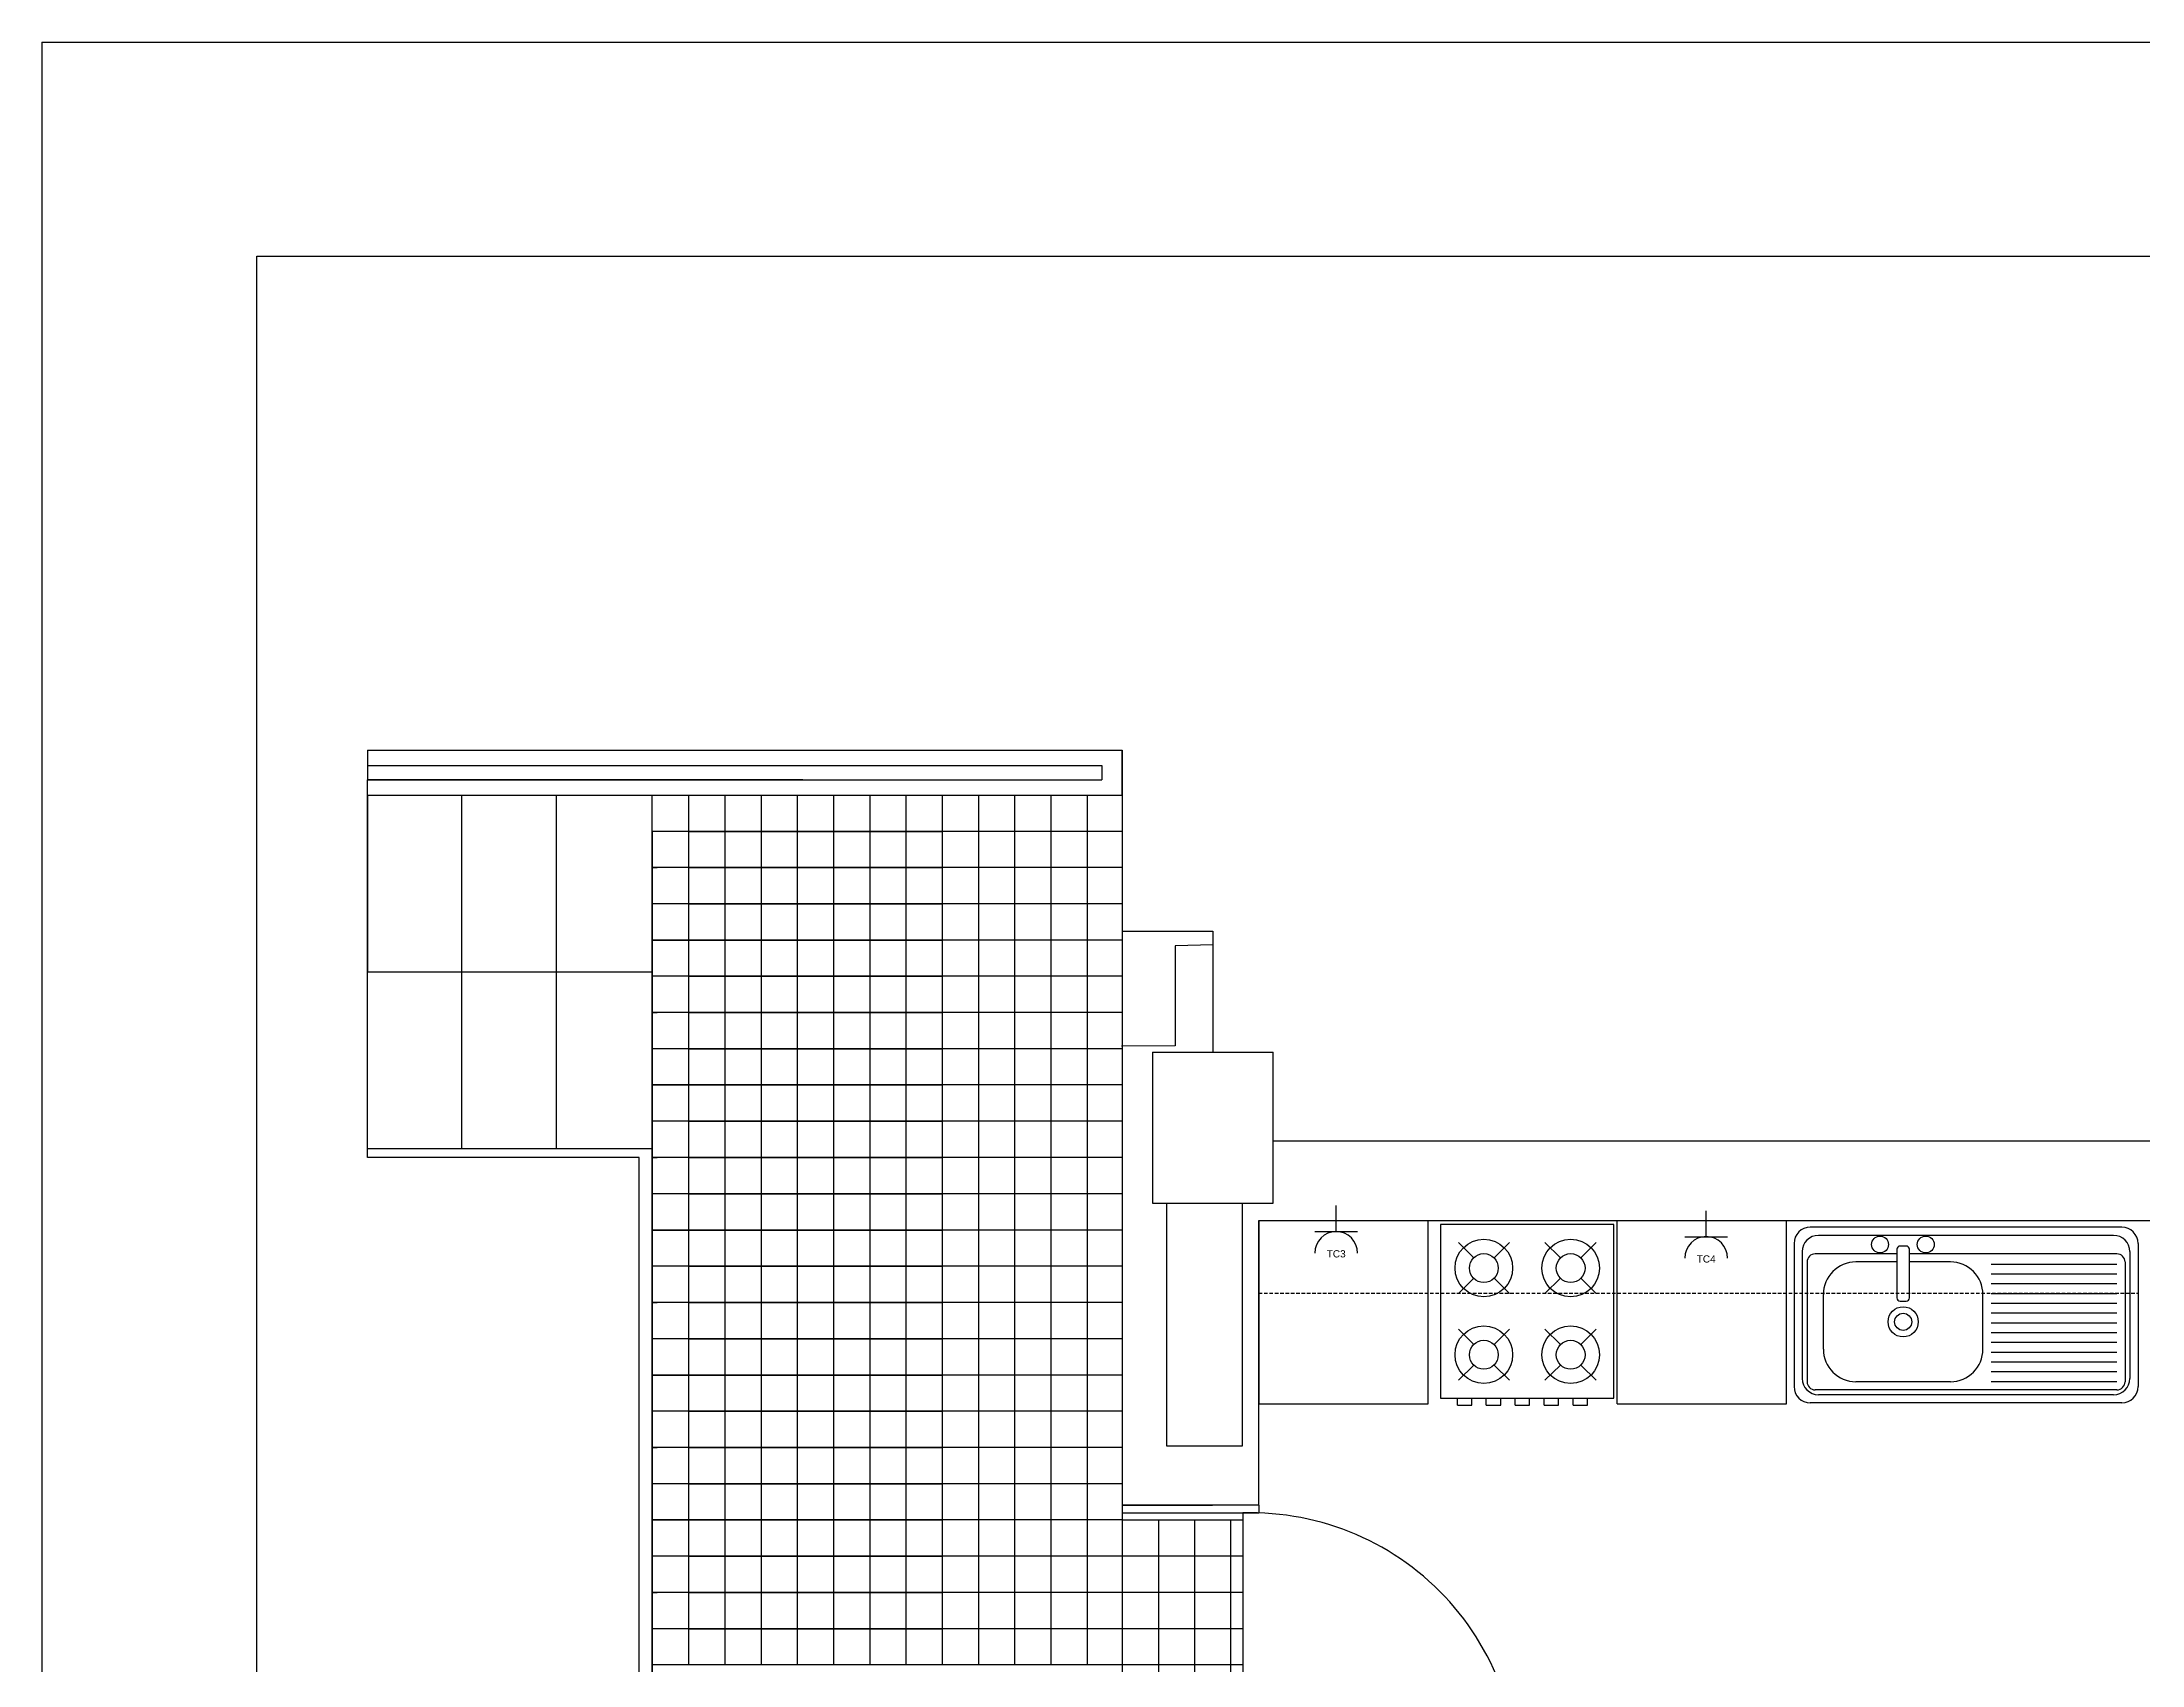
# Model space of a CAD drawing. Header units: millimetres. Extents: x 2377 to 4712, y -254 to 3188.
# Drawn here: x 2377.3 to 2524.4, y 1131.1 to 1244.8 of the extents above; entities that cross this region are included whole.
import ezdxf

# ---------------------------------------------------------------- set-up
doc = ezdxf.new("R2010")
doc.units = ezdxf.units.MM
doc.linetypes.add('DASHED2', pattern=[0.375, 0.25, -0.125])
for name, color, linetype in [('Enchufes', 30, 'Continuous'), ('Mobiliario', 254, 'Continuous'), ('www.dwgautocad.com', 7, 'Continuous')]:
    doc.layers.add(name, color=color, linetype=linetype)
doc.styles.get("Standard").update_dxf_attribs({"font": 'arial.ttf'})

# ---------------------------------------------------------------- blocks, each defined once
blk = doc.blocks.new('cl08-2')
for p, q in [((-0.439, 0), (-0.439, -0.879)), ((0.439, 0), (-0.439, 0)), ((0.439, -0.879), (0.439, 0)), ((-0.271, -0.168), (-0.349, -0.09)), ((-0.09, -0.09), (-0.168, -0.168)), ((0.168, -0.168), (0.09, -0.09)), ((0.271, -0.168), (0.349, -0.09)), ((-0.271, -0.271), (-0.349, -0.349)), ((-0.09, -0.349), (-0.168, -0.271)), ((0.09, -0.349), (0.168, -0.271)), ((0.349, -0.349), (0.271, -0.271)), ((-0.271, -0.607), (-0.349, -0.529)), ((-0.168, -0.607), (-0.09, -0.529)), ((0.168, -0.607), (0.09, -0.529)), ((0.271, -0.607), (0.349, -0.529)), ((-0.349, -0.788), (-0.271, -0.711)), ((-0.09, -0.788), (-0.168, -0.711)), ((0.09, -0.788), (0.168, -0.711)), ((0.349, -0.788), (0.271, -0.711)), ((-0.439, -0.879), (0.439, -0.879)), ((-0.354, -0.915), (-0.354, -0.879)), ((-0.354, -0.915), (-0.281, -0.915)), ((-0.281, -0.915), (-0.281, -0.879)), ((-0.208, -0.915), (-0.208, -0.879)), ((-0.208, -0.915), (-0.134, -0.915)), ((-0.134, -0.915), (-0.134, -0.879)), ((-0.061, -0.915), (-0.061, -0.879)), ((-0.061, -0.915), (0.012, -0.915)), ((0.012, -0.915), (0.012, -0.879)), ((0.085, -0.915), (0.085, -0.879)), ((0.085, -0.915), (0.159, -0.915)), ((0.159, -0.915), (0.159, -0.879)), ((0.232, -0.915), (0.232, -0.879)), ((0.232, -0.915), (0.305, -0.915)), ((0.305, -0.915), (0.305, -0.879))]:
    blk.add_line(p, q)
for centre, radius in [((-0.22, -0.22), 0.146), ((0.22, -0.22), 0.146), ((-0.22, -0.22), 0.0732), ((0.22, -0.22), 0.0732), ((-0.22, -0.659), 0.146), ((0.22, -0.659), 0.146), ((-0.22, -0.659), 0.0732), ((0.22, -0.659), 0.0732)]:
    blk.add_circle(centre, radius)
blk = doc.blocks.new('cl25-14')
at = {"layer": 'www.dwgautocad.com', "color": 0}
for p, q in [((0.478, 0.539), (-0.478, 0.539)), ((-0.528, 0.489), (-0.528, 0.05)), ((-0.503, 0.464), (-0.503, 0.075)), ((-0.2125, 0.4572), (-0.463, 0.4572)), ((0.453, 0.514), (-0.453, 0.514)), ((-0.2125, 0.4711), (-0.2125, 0.3223)), ((-0.1835, 0.4811), (-0.2025, 0.4811)), ((-0.1735, 0.3223), (-0.1735, 0.4711)), ((0.463, 0.4572), (-0.1735, 0.4572)), ((0.503, 0.464), (0.503, 0.075)), ((0.528, 0.489), (0.528, 0.05)), ((-0.488, 0.4322), (-0.488, 0.065)), ((-0.2125, 0.4322), (-0.338, 0.4322)), ((-0.048, 0.4322), (-0.1735, 0.4322)), ((0.463, 0.425), (0.077, 0.425)), ((0.463, 0.395), (0.077, 0.395)), ((0.488, 0.4322), (0.488, 0.065)), ((-0.438, 0.165), (-0.438, 0.3322)), ((0.052, 0.165), (0.052, 0.3322)), ((0.463, 0.365), (0.077, 0.365)), ((0.463, 0.335), (0.077, 0.335)), ((-0.2025, 0.3123), (-0.1835, 0.3123)), ((0.463, 0.305), (0.077, 0.305)), ((0.463, 0.275), (0.077, 0.275)), ((0.463, 0.245), (0.077, 0.245)), ((0.463, 0.215), (0.077, 0.215)), ((0.463, 0.185), (0.077, 0.185)), ((0.463, 0.155), (0.077, 0.155)), ((-0.048, 0.065), (-0.338, 0.065)), ((0.463, 0.125), (0.077, 0.125)), ((0.463, 0.095), (0.077, 0.095)), ((0.463, 0.065), (0.077, 0.065)), ((0.478, 0), (-0.478, 0)), ((0.463, 0.04), (-0.463, 0.04)), ((0.453, 0.025), (-0.453, 0.025))]:
    blk.add_line(p, q, dxfattribs=at)
for centre, radius in [((-0.264, 0.4859), 0.026), ((-0.1238, 0.4859), 0.026), ((-0.193, 0.2486), 0.0463), ((-0.193, 0.2486), 0.0263)]:
    blk.add_circle(centre, radius, dxfattribs=at)
for centre, radius, start, end in [((-0.478, 0.489), 0.05, 90, 180), ((0.478, 0.489), 0.05, 0, 90), ((-0.453, 0.464), 0.05, 90, 180), ((-0.463, 0.4322), 0.025, 90, 180), ((-0.2025, 0.4711), 0.01, 90, 180), ((-0.1835, 0.4711), 0.01, 0, 90), ((0.453, 0.464), 0.05, 0, 90), ((0.463, 0.4322), 0.025, 0, 90), ((-0.338, 0.3322), 0.1, 90, 180), ((-0.048, 0.3322), 0.1, 0, 90), ((-0.2025, 0.3223), 0.01, 180, 270), ((-0.1835, 0.3223), 0.01, 270, 0), ((-0.338, 0.165), 0.1, 180, 270), ((-0.048, 0.165), 0.1, 270, 0), ((-0.453, 0.075), 0.05, 180, 270), ((-0.463, 0.065), 0.025, 180, 270), ((0.453, 0.075), 0.05, 270, 0), ((0.463, 0.065), 0.025, 270, 0), ((-0.478, 0.05), 0.05, 180, 270), ((0.478, 0.05), 0.05, 270, 0)]:
    blk.add_arc(centre, radius, start, end, dxfattribs=at)

msp = doc.modelspace()

# ---------------------------------------------------------------- linework, layer by layer
at = {"transparency": 33554687}
for p, q in [((2377.31, 1244.79), (2797.31, 1244.79)), ((2377.31, 1244.79), (2377.31, 947.79)), ((2377.31, 1244.79), (2377.31, 1229.79)), ((2392.36, 967.79), (2392.36, 1229.79)), ((2392.36, 1229.79), (2787.85, 1229.79)), ((2400.11, 1195.21), (2400.11, 1193.1)), ((2400.11, 1195.21), (2452.99, 1195.21)), ((2452.99, 1192.06), (2452.99, 1195.21)), ((2452.99, 1195.21), (2452.99, 1182.52)), ((2452.99, 1195.21), (2452.99, 1182.52)), ((2452.99, 1195.21), (2452.99, 1142.33)), ((2400.11, 1194.14), (2430.61, 1194.14)), ((2400.11, 1194.14), (2451.57, 1194.14)), ((2400.11, 1194.14), (2451.55, 1194.14)), ((2430.61, 1193.12), (2400.11, 1193.12)), ((2400.11, 1193.12), (2451.55, 1193.12)), ((2400.11, 1192.06), (2400.11, 1193.12)), ((2451.55, 1194.14), (2451.55, 1193.12)), ((2400.11, 1166.68), (2400.11, 1192.06)), ((2400.11, 1192.06), (2420.07, 1192.06)), ((2400.11, 1192.06), (2400.11, 1179.69)), ((2400.11, 1192.06), (2452.99, 1192.06)), ((2406.73, 1167.32), (2406.73, 1192.06)), ((2413.35, 1167.32), (2413.35, 1192.06)), ((2420.07, 1016.51), (2420.07, 1192.06)), ((2420.07, 1192.06), (2422.61, 1192.06)), ((2422.61, 1192.06), (2422.61, 1189.52)), ((2422.61, 1192.06), (2425.15, 1192.06)), ((2425.15, 1192.06), (2425.15, 1189.52)), ((2425.15, 1192.06), (2427.69, 1192.06)), ((2427.69, 1192.06), (2427.69, 1189.52)), ((2427.69, 1192.06), (2430.22, 1192.06)), ((2430.22, 1192.06), (2430.22, 1189.52)), ((2430.22, 1192.06), (2432.76, 1192.06)), ((2432.76, 1192.06), (2432.76, 1189.52)), ((2432.76, 1192.06), (2435.3, 1192.06)), ((2435.3, 1192.06), (2435.3, 1189.52)), ((2435.3, 1192.06), (2437.84, 1192.06)), ((2437.84, 1192.06), (2437.84, 1189.52)), ((2437.84, 1192.06), (2440.38, 1192.06)), ((2440.38, 1192.06), (2440.38, 1189.52)), ((2442.92, 1192.06), (2442.92, 1189.52)), ((2445.45, 1192.06), (2445.45, 1189.52)), ((2447.99, 1192.06), (2447.99, 1189.52)), ((2450.53, 1192.06), (2450.53, 1189.52)), ((2422.61, 1189.52), (2420.07, 1189.52)), ((2420.07, 1189.52), (2420.07, 1186.99)), ((2425.15, 1189.52), (2422.61, 1189.52)), ((2422.61, 1189.52), (2422.61, 1186.99)), ((2422.61, 1189.52), (2425.15, 1189.52)), ((2427.69, 1189.52), (2425.15, 1189.52)), ((2425.15, 1189.52), (2425.15, 1186.99)), ((2425.15, 1189.52), (2427.69, 1189.52)), ((2430.22, 1189.52), (2427.69, 1189.52)), ((2427.69, 1189.52), (2427.69, 1186.99)), ((2427.69, 1189.52), (2430.22, 1189.52)), ((2432.76, 1189.52), (2430.22, 1189.52)), ((2430.22, 1189.52), (2430.22, 1186.99)), ((2430.22, 1189.52), (2432.76, 1189.52)), ((2435.3, 1189.52), (2432.76, 1189.52)), ((2432.76, 1189.52), (2432.76, 1186.99)), ((2432.76, 1189.52), (2435.3, 1189.52)), ((2437.84, 1189.52), (2435.3, 1189.52)), ((2435.3, 1189.52), (2435.3, 1186.99)), ((2435.3, 1189.52), (2437.84, 1189.52)), ((2440.38, 1189.52), (2437.84, 1189.52)), ((2437.84, 1189.52), (2437.84, 1186.99)), ((2437.84, 1189.52), (2440.38, 1189.52)), ((2442.92, 1189.52), (2440.38, 1189.52)), ((2440.38, 1189.52), (2440.38, 1186.99)), ((2445.45, 1189.52), (2442.92, 1189.52)), ((2442.92, 1189.52), (2442.92, 1186.99)), ((2447.99, 1189.52), (2445.45, 1189.52)), ((2445.45, 1189.52), (2445.45, 1186.99)), ((2450.53, 1189.52), (2447.99, 1189.52)), ((2447.99, 1189.52), (2447.99, 1186.99)), ((2452.99, 1189.52), (2450.53, 1189.52)), ((2450.53, 1189.52), (2450.53, 1186.99)), ((2420.07, 1186.99), (2420.4, 1186.99)), ((2422.61, 1186.99), (2420.07, 1186.99)), ((2420.07, 1186.99), (2420.07, 1184.45)), ((2420.07, 1186.99), (2420.07, 1181.91)), ((2425.15, 1186.99), (2422.61, 1186.99)), ((2422.61, 1186.99), (2422.61, 1184.45)), ((2422.61, 1186.99), (2425.15, 1186.99)), ((2427.69, 1186.99), (2425.15, 1186.99)), ((2425.15, 1186.99), (2425.15, 1184.45)), ((2425.15, 1186.99), (2427.69, 1186.99)), ((2430.22, 1186.99), (2427.69, 1186.99)), ((2427.69, 1186.99), (2427.69, 1184.45)), ((2427.69, 1186.99), (2430.22, 1186.99)), ((2432.76, 1186.99), (2430.22, 1186.99)), ((2430.22, 1186.99), (2430.22, 1184.45)), ((2430.22, 1186.99), (2432.76, 1186.99)), ((2435.3, 1186.99), (2432.76, 1186.99)), ((2432.76, 1186.99), (2432.76, 1184.45)), ((2432.76, 1186.99), (2435.3, 1186.99)), ((2437.84, 1186.99), (2435.3, 1186.99)), ((2435.3, 1186.99), (2435.3, 1184.45)), ((2435.3, 1186.99), (2437.84, 1186.99)), ((2440.38, 1186.99), (2437.84, 1186.99)), ((2437.84, 1186.99), (2437.84, 1184.45)), ((2437.84, 1186.99), (2440.38, 1186.99)), ((2442.92, 1186.99), (2440.38, 1186.99)), ((2440.38, 1186.99), (2440.38, 1184.45)), ((2445.45, 1186.99), (2442.92, 1186.99)), ((2442.92, 1186.99), (2442.92, 1184.45)), ((2447.99, 1186.99), (2445.45, 1186.99)), ((2445.45, 1186.99), (2445.45, 1184.45)), ((2450.53, 1186.99), (2447.99, 1186.99)), ((2447.99, 1186.99), (2447.99, 1184.45)), ((2452.99, 1186.99), (2450.53, 1186.99)), ((2450.53, 1186.99), (2450.53, 1184.45)), ((2422.61, 1184.45), (2420.07, 1184.45)), ((2425.15, 1184.45), (2422.61, 1184.45)), ((2422.61, 1184.45), (2422.61, 1181.91)), ((2422.61, 1184.45), (2425.15, 1184.45)), ((2427.69, 1184.45), (2425.15, 1184.45)), ((2425.15, 1184.45), (2425.15, 1181.91)), ((2425.15, 1184.45), (2427.69, 1184.45)), ((2430.22, 1184.45), (2427.69, 1184.45)), ((2427.69, 1184.45), (2427.69, 1181.91)), ((2427.69, 1184.45), (2430.22, 1184.45)), ((2432.76, 1184.45), (2430.22, 1184.45)), ((2430.22, 1184.45), (2430.22, 1181.91)), ((2430.22, 1184.45), (2432.76, 1184.45)), ((2435.3, 1184.45), (2432.76, 1184.45)), ((2432.76, 1184.45), (2432.76, 1181.91)), ((2432.76, 1184.45), (2435.3, 1184.45)), ((2437.84, 1184.45), (2435.3, 1184.45)), ((2435.3, 1184.45), (2435.3, 1181.91)), ((2435.3, 1184.45), (2437.84, 1184.45)), ((2440.38, 1184.45), (2437.84, 1184.45)), ((2437.84, 1184.45), (2437.84, 1181.91)), ((2437.84, 1184.45), (2440.38, 1184.45)), ((2442.92, 1184.45), (2440.38, 1184.45)), ((2440.38, 1184.45), (2440.38, 1181.91)), ((2445.45, 1184.45), (2442.92, 1184.45)), ((2442.92, 1184.45), (2442.92, 1181.91)), ((2447.99, 1184.45), (2445.45, 1184.45)), ((2445.45, 1184.45), (2445.45, 1181.91)), ((2450.53, 1184.45), (2447.99, 1184.45)), ((2447.99, 1184.45), (2447.99, 1181.91)), ((2452.99, 1184.45), (2450.53, 1184.45)), ((2450.53, 1184.45), (2450.53, 1181.91)), ((2422.61, 1181.91), (2420.07, 1181.91)), ((2420.07, 1181.91), (2420.07, 1171.76)), ((2420.07, 1181.91), (2422.61, 1181.91)), ((2425.15, 1181.91), (2422.61, 1181.91)), ((2422.61, 1181.91), (2422.61, 1179.37)), ((2422.61, 1181.91), (2425.15, 1181.91)), ((2427.69, 1181.91), (2425.15, 1181.91)), ((2425.15, 1181.91), (2425.15, 1179.37)), ((2425.15, 1181.91), (2427.69, 1181.91)), ((2430.22, 1181.91), (2427.69, 1181.91)), ((2427.69, 1181.91), (2427.69, 1179.37)), ((2427.69, 1181.91), (2430.22, 1181.91)), ((2432.76, 1181.91), (2430.22, 1181.91)), ((2430.22, 1181.91), (2430.22, 1179.37)), ((2430.22, 1181.91), (2432.76, 1181.91)), ((2435.3, 1181.91), (2432.76, 1181.91)), ((2432.76, 1181.91), (2432.76, 1179.37)), ((2432.76, 1181.91), (2435.3, 1181.91)), ((2437.84, 1181.91), (2435.3, 1181.91)), ((2435.3, 1181.91), (2435.3, 1179.37)), ((2435.3, 1181.91), (2437.84, 1181.91)), ((2440.38, 1181.91), (2437.84, 1181.91)), ((2437.84, 1181.91), (2437.84, 1179.37)), ((2437.84, 1181.91), (2440.38, 1181.91)), ((2442.92, 1181.91), (2440.38, 1181.91)), ((2440.38, 1181.91), (2440.38, 1179.37)), ((2445.45, 1181.91), (2442.92, 1181.91)), ((2442.92, 1181.91), (2442.92, 1179.37)), ((2447.99, 1181.91), (2445.45, 1181.91)), ((2445.45, 1181.91), (2445.45, 1179.37)), ((2450.53, 1181.91), (2447.99, 1181.91)), ((2447.99, 1181.91), (2447.99, 1179.37)), ((2452.99, 1181.91), (2450.53, 1181.91)), ((2450.53, 1181.91), (2450.53, 1179.37)), ((2452.99, 1182.52), (2459.33, 1182.52)), ((2459.35, 1181.57), (2456.7, 1181.5)), ((2456.7, 1181.5), (2456.7, 1174.5)), ((2459.33, 1182.52), (2459.33, 1174.06)), ((2459.33, 1182.52), (2459.33, 1174.06)), ((2400.11, 1179.69), (2420.07, 1179.69)), ((2422.61, 1179.37), (2420.07, 1179.37)), ((2420.07, 1179.37), (2420.07, 1176.83)), ((2425.15, 1179.37), (2422.61, 1179.37)), ((2422.61, 1179.37), (2422.61, 1176.83)), ((2422.61, 1179.37), (2425.15, 1179.37)), ((2427.69, 1179.37), (2425.15, 1179.37)), ((2425.15, 1179.37), (2425.15, 1176.83)), ((2425.15, 1179.37), (2427.69, 1179.37)), ((2430.22, 1179.37), (2427.69, 1179.37)), ((2427.69, 1179.37), (2427.69, 1176.83)), ((2427.69, 1179.37), (2430.22, 1179.37)), ((2432.76, 1179.37), (2430.22, 1179.37)), ((2430.22, 1179.37), (2430.22, 1176.83)), ((2430.22, 1179.37), (2432.76, 1179.37)), ((2435.3, 1179.37), (2432.76, 1179.37)), ((2432.76, 1179.37), (2432.76, 1176.83)), ((2432.76, 1179.37), (2435.3, 1179.37)), ((2437.84, 1179.37), (2435.3, 1179.37)), ((2435.3, 1179.37), (2435.3, 1176.83)), ((2435.3, 1179.37), (2437.84, 1179.37)), ((2440.38, 1179.37), (2437.84, 1179.37)), ((2437.84, 1179.37), (2437.84, 1176.83)), ((2437.84, 1179.37), (2440.38, 1179.37)), ((2442.92, 1179.37), (2440.38, 1179.37)), ((2440.38, 1179.37), (2440.38, 1176.83)), ((2445.45, 1179.37), (2442.92, 1179.37)), ((2442.92, 1179.37), (2442.92, 1176.83)), ((2447.99, 1179.37), (2445.45, 1179.37)), ((2445.45, 1179.37), (2445.45, 1176.83)), ((2450.53, 1179.37), (2447.99, 1179.37)), ((2447.99, 1179.37), (2447.99, 1176.83)), ((2452.99, 1179.37), (2450.53, 1179.37)), ((2450.53, 1179.37), (2450.53, 1176.83)), ((2420.07, 1176.83), (2420.4, 1176.83)), ((2422.61, 1176.83), (2420.07, 1176.83)), ((2420.07, 1176.83), (2420.07, 1174.29)), ((2420.07, 1176.83), (2420.07, 1171.76)), ((2425.15, 1176.83), (2422.61, 1176.83)), ((2422.61, 1176.83), (2422.61, 1174.29)), ((2422.61, 1176.83), (2425.15, 1176.83)), ((2427.69, 1176.83), (2425.15, 1176.83)), ((2425.15, 1176.83), (2425.15, 1174.29)), ((2425.15, 1176.83), (2427.69, 1176.83)), ((2430.22, 1176.83), (2427.69, 1176.83)), ((2427.69, 1176.83), (2427.69, 1174.29)), ((2427.69, 1176.83), (2430.22, 1176.83)), ((2432.76, 1176.83), (2430.22, 1176.83)), ((2430.22, 1176.83), (2430.22, 1174.29)), ((2430.22, 1176.83), (2432.76, 1176.83)), ((2435.3, 1176.83), (2432.76, 1176.83)), ((2432.76, 1176.83), (2432.76, 1174.29)), ((2432.76, 1176.83), (2435.3, 1176.83)), ((2437.84, 1176.83), (2435.3, 1176.83)), ((2435.3, 1176.83), (2435.3, 1174.29)), ((2435.3, 1176.83), (2437.84, 1176.83)), ((2440.38, 1176.83), (2437.84, 1176.83)), ((2437.84, 1176.83), (2437.84, 1174.29)), ((2437.84, 1176.83), (2440.38, 1176.83)), ((2442.92, 1176.83), (2440.38, 1176.83)), ((2440.38, 1176.83), (2440.38, 1174.29)), ((2445.45, 1176.83), (2442.92, 1176.83)), ((2442.92, 1176.83), (2442.92, 1174.29)), ((2447.99, 1176.83), (2445.45, 1176.83)), ((2445.45, 1176.83), (2445.45, 1174.29)), ((2450.53, 1176.83), (2447.99, 1176.83)), ((2447.99, 1176.83), (2447.99, 1174.29)), ((2452.99, 1176.83), (2450.53, 1176.83)), ((2450.53, 1176.83), (2450.53, 1174.29)), ((2422.61, 1174.29), (2420.07, 1174.29)), ((2425.15, 1174.29), (2422.61, 1174.29)), ((2422.61, 1174.29), (2422.61, 1171.76)), ((2422.61, 1174.29), (2425.15, 1174.29)), ((2427.69, 1174.29), (2425.15, 1174.29)), ((2425.15, 1174.29), (2425.15, 1171.76)), ((2425.15, 1174.29), (2427.69, 1174.29)), ((2430.22, 1174.29), (2427.69, 1174.29)), ((2427.69, 1174.29), (2427.69, 1171.76)), ((2427.69, 1174.29), (2430.22, 1174.29)), ((2432.76, 1174.29), (2430.22, 1174.29)), ((2430.22, 1174.29), (2430.22, 1171.76)), ((2430.22, 1174.29), (2432.76, 1174.29)), ((2435.3, 1174.29), (2432.76, 1174.29)), ((2432.76, 1174.29), (2432.76, 1171.76)), ((2432.76, 1174.29), (2435.3, 1174.29)), ((2437.84, 1174.29), (2435.3, 1174.29)), ((2435.3, 1174.29), (2435.3, 1171.76)), ((2435.3, 1174.29), (2437.84, 1174.29)), ((2440.38, 1174.29), (2437.84, 1174.29)), ((2437.84, 1174.29), (2437.84, 1171.76)), ((2437.84, 1174.29), (2440.38, 1174.29)), ((2442.92, 1174.29), (2440.38, 1174.29)), ((2440.38, 1174.29), (2440.38, 1171.76)), ((2445.45, 1174.29), (2442.92, 1174.29)), ((2442.92, 1174.29), (2442.92, 1171.76)), ((2447.99, 1174.29), (2445.45, 1174.29)), ((2445.45, 1174.29), (2445.45, 1171.76)), ((2450.53, 1174.29), (2447.99, 1174.29)), ((2447.99, 1174.29), (2447.99, 1171.76)), ((2452.99, 1174.29), (2450.53, 1174.29)), ((2450.53, 1174.29), (2450.53, 1171.76)), ((2456.7, 1174.5), (2452.94, 1174.47)), ((2455.1, 1174.06), (2463.56, 1174.06)), ((2455.1, 1174.06), (2455.1, 1163.48)), ((2463.56, 1163.48), (2463.56, 1174.06)), ((2422.61, 1171.76), (2420.07, 1171.76)), ((2420.07, 1171.76), (2420.07, 1151.45)), ((2420.07, 1171.76), (2422.61, 1171.76)), ((2425.15, 1171.76), (2422.61, 1171.76)), ((2422.61, 1171.76), (2422.61, 1169.22)), ((2422.61, 1171.76), (2425.15, 1171.76)), ((2427.69, 1171.76), (2425.15, 1171.76)), ((2425.15, 1171.76), (2425.15, 1169.22)), ((2425.15, 1171.76), (2427.69, 1171.76)), ((2430.22, 1171.76), (2427.69, 1171.76)), ((2427.69, 1171.76), (2427.69, 1169.22)), ((2427.69, 1171.76), (2430.22, 1171.76)), ((2432.76, 1171.76), (2430.22, 1171.76)), ((2430.22, 1171.76), (2430.22, 1169.22)), ((2430.22, 1171.76), (2432.76, 1171.76)), ((2435.3, 1171.76), (2432.76, 1171.76)), ((2432.76, 1171.76), (2432.76, 1169.22)), ((2432.76, 1171.76), (2435.3, 1171.76)), ((2437.84, 1171.76), (2435.3, 1171.76)), ((2435.3, 1171.76), (2435.3, 1169.22)), ((2435.3, 1171.76), (2437.84, 1171.76)), ((2440.38, 1171.76), (2437.84, 1171.76)), ((2437.84, 1171.76), (2437.84, 1169.22)), ((2437.84, 1171.76), (2440.38, 1171.76)), ((2442.92, 1171.76), (2440.38, 1171.76)), ((2440.38, 1171.76), (2440.38, 1169.22)), ((2445.45, 1171.76), (2442.92, 1171.76)), ((2442.92, 1171.76), (2442.92, 1169.22)), ((2447.99, 1171.76), (2445.45, 1171.76)), ((2445.45, 1171.76), (2445.45, 1169.22)), ((2450.53, 1171.76), (2447.99, 1171.76)), ((2447.99, 1171.76), (2447.99, 1169.22)), ((2452.99, 1171.76), (2450.53, 1171.76)), ((2450.53, 1171.76), (2450.53, 1169.22)), ((2422.61, 1169.22), (2420.07, 1169.22)), ((2420.07, 1169.22), (2420.07, 1166.68)), ((2425.15, 1169.22), (2422.61, 1169.22)), ((2422.61, 1169.22), (2422.61, 1166.68)), ((2422.61, 1169.22), (2425.15, 1169.22)), ((2427.69, 1169.22), (2425.15, 1169.22)), ((2425.15, 1169.22), (2425.15, 1166.68)), ((2425.15, 1169.22), (2427.69, 1169.22)), ((2430.22, 1169.22), (2427.69, 1169.22)), ((2427.69, 1169.22), (2427.69, 1166.68)), ((2427.69, 1169.22), (2430.22, 1169.22)), ((2432.76, 1169.22), (2430.22, 1169.22)), ((2430.22, 1169.22), (2430.22, 1166.68)), ((2430.22, 1169.22), (2432.76, 1169.22)), ((2435.3, 1169.22), (2432.76, 1169.22)), ((2432.76, 1169.22), (2432.76, 1166.68)), ((2432.76, 1169.22), (2435.3, 1169.22)), ((2437.84, 1169.22), (2435.3, 1169.22)), ((2435.3, 1169.22), (2435.3, 1166.68)), ((2435.3, 1169.22), (2437.84, 1169.22)), ((2440.38, 1169.22), (2437.84, 1169.22)), ((2437.84, 1169.22), (2437.84, 1166.68)), ((2437.84, 1169.22), (2440.38, 1169.22)), ((2442.92, 1169.22), (2440.38, 1169.22)), ((2440.38, 1169.22), (2440.38, 1166.68)), ((2445.45, 1169.22), (2442.92, 1169.22)), ((2442.92, 1169.22), (2442.92, 1166.68)), ((2447.99, 1169.22), (2445.45, 1169.22)), ((2445.45, 1169.22), (2445.45, 1166.68)), ((2450.53, 1169.22), (2447.99, 1169.22)), ((2447.99, 1169.22), (2447.99, 1166.68)), ((2452.99, 1169.22), (2450.53, 1169.22)), ((2450.53, 1169.22), (2450.53, 1166.68)), ((2400.11, 1166.68), (2400.11, 1167.32)), ((2400.11, 1167.32), (2420.07, 1167.32)), ((2400.11, 1167.32), (2406.73, 1167.32)), ((2419.15, 1166.68), (2400.11, 1166.68)), ((2406.73, 1167.32), (2413.35, 1167.32)), ((2419.15, 1016.51), (2419.15, 1166.68)), ((2420.07, 1166.68), (2420.07, 1167.95)), ((2420.07, 1016.51), (2420.07, 1166.68)), ((2420.07, 1166.68), (2420.4, 1166.68)), ((2422.61, 1166.68), (2420.07, 1166.68)), ((2420.07, 1166.68), (2420.07, 1164.14)), ((2420.07, 1166.68), (2420.07, 1161.6)), ((2425.15, 1166.68), (2422.61, 1166.68)), ((2422.61, 1166.68), (2422.61, 1164.14)), ((2422.61, 1166.68), (2425.15, 1166.68)), ((2427.69, 1166.68), (2425.15, 1166.68)), ((2425.15, 1166.68), (2425.15, 1164.14)), ((2425.15, 1166.68), (2427.69, 1166.68)), ((2430.22, 1166.68), (2427.69, 1166.68)), ((2427.69, 1166.68), (2427.69, 1164.14)), ((2427.69, 1166.68), (2430.22, 1166.68)), ((2432.76, 1166.68), (2430.22, 1166.68)), ((2430.22, 1166.68), (2430.22, 1164.14)), ((2430.22, 1166.68), (2432.76, 1166.68)), ((2435.3, 1166.68), (2432.76, 1166.68)), ((2432.76, 1166.68), (2432.76, 1164.14)), ((2432.76, 1166.68), (2435.3, 1166.68)), ((2437.84, 1166.68), (2435.3, 1166.68)), ((2435.3, 1166.68), (2435.3, 1164.14)), ((2435.3, 1166.68), (2437.84, 1166.68)), ((2440.38, 1166.68), (2437.84, 1166.68)), ((2437.84, 1166.68), (2437.84, 1164.14)), ((2437.84, 1166.68), (2440.38, 1166.68)), ((2442.92, 1166.68), (2440.38, 1166.68)), ((2440.38, 1166.68), (2440.38, 1164.14)), ((2445.45, 1166.68), (2442.92, 1166.68)), ((2442.92, 1166.68), (2442.92, 1164.14)), ((2447.99, 1166.68), (2445.45, 1166.68)), ((2445.45, 1166.68), (2445.45, 1164.14)), ((2450.53, 1166.68), (2447.99, 1166.68)), ((2447.99, 1166.68), (2447.99, 1164.14)), ((2452.99, 1166.68), (2450.53, 1166.68)), ((2450.53, 1166.68), (2450.53, 1164.14)), ((2463.56, 1167.86), (2548.17, 1167.86)), ((2422.61, 1164.14), (2420.07, 1164.14)), ((2425.15, 1164.14), (2422.61, 1164.14)), ((2422.61, 1164.14), (2422.61, 1161.6)), ((2422.61, 1164.14), (2425.15, 1164.14)), ((2427.69, 1164.14), (2425.15, 1164.14)), ((2425.15, 1164.14), (2425.15, 1161.6)), ((2425.15, 1164.14), (2427.69, 1164.14)), ((2430.22, 1164.14), (2427.69, 1164.14)), ((2427.69, 1164.14), (2427.69, 1161.6)), ((2427.69, 1164.14), (2430.22, 1164.14)), ((2432.76, 1164.14), (2430.22, 1164.14)), ((2430.22, 1164.14), (2430.22, 1161.6)), ((2430.22, 1164.14), (2432.76, 1164.14)), ((2435.3, 1164.14), (2432.76, 1164.14)), ((2432.76, 1164.14), (2432.76, 1161.6)), ((2432.76, 1164.14), (2435.3, 1164.14)), ((2437.84, 1164.14), (2435.3, 1164.14)), ((2435.3, 1164.14), (2435.3, 1161.6)), ((2435.3, 1164.14), (2437.84, 1164.14)), ((2440.38, 1164.14), (2437.84, 1164.14)), ((2437.84, 1164.14), (2437.84, 1161.6)), ((2437.84, 1164.14), (2440.38, 1164.14)), ((2442.92, 1164.14), (2440.38, 1164.14)), ((2440.38, 1164.14), (2440.38, 1161.6)), ((2445.45, 1164.14), (2442.92, 1164.14)), ((2442.92, 1164.14), (2442.92, 1161.6)), ((2447.99, 1164.14), (2445.45, 1164.14)), ((2445.45, 1164.14), (2445.45, 1161.6)), ((2450.53, 1164.14), (2447.99, 1164.14)), ((2447.99, 1164.14), (2447.99, 1161.6)), ((2452.99, 1164.14), (2450.53, 1164.14)), ((2450.53, 1164.14), (2450.53, 1161.6)), ((2455.1, 1163.48), (2463.56, 1163.48)), ((2456.1, 1163.48), (2456.1, 1146.5)), ((2461.41, 1146.5), (2461.41, 1163.48)), ((2462.55, 1142.33), (2462.55, 1162.28)), ((2462.55, 1162.28), (2538.33, 1162.28)), ((2462.55, 1162.28), (2462.55, 1149.44)), ((2422.61, 1161.6), (2420.07, 1161.6)), ((2420.07, 1161.6), (2420.07, 1151.45)), ((2420.07, 1161.6), (2422.61, 1161.6)), ((2425.15, 1161.6), (2422.61, 1161.6)), ((2422.61, 1161.6), (2422.61, 1159.07)), ((2422.61, 1161.6), (2425.15, 1161.6)), ((2427.69, 1161.6), (2425.15, 1161.6)), ((2425.15, 1161.6), (2425.15, 1159.07)), ((2425.15, 1161.6), (2427.69, 1161.6)), ((2430.22, 1161.6), (2427.69, 1161.6)), ((2427.69, 1161.6), (2427.69, 1159.07)), ((2427.69, 1161.6), (2430.22, 1161.6)), ((2432.76, 1161.6), (2430.22, 1161.6)), ((2430.22, 1161.6), (2430.22, 1159.07)), ((2430.22, 1161.6), (2432.76, 1161.6)), ((2435.3, 1161.6), (2432.76, 1161.6)), ((2432.76, 1161.6), (2432.76, 1159.07)), ((2432.76, 1161.6), (2435.3, 1161.6)), ((2437.84, 1161.6), (2435.3, 1161.6)), ((2435.3, 1161.6), (2435.3, 1159.07)), ((2435.3, 1161.6), (2437.84, 1161.6)), ((2440.38, 1161.6), (2437.84, 1161.6)), ((2437.84, 1161.6), (2437.84, 1159.07)), ((2437.84, 1161.6), (2440.38, 1161.6)), ((2442.92, 1161.6), (2440.38, 1161.6)), ((2440.38, 1161.6), (2440.38, 1159.07)), ((2445.45, 1161.6), (2442.92, 1161.6)), ((2442.92, 1161.6), (2442.92, 1159.07)), ((2447.99, 1161.6), (2445.45, 1161.6)), ((2445.45, 1161.6), (2445.45, 1159.07)), ((2450.53, 1161.6), (2447.99, 1161.6)), ((2447.99, 1161.6), (2447.99, 1159.07)), ((2452.99, 1161.6), (2450.53, 1161.6)), ((2450.53, 1161.6), (2450.53, 1159.07)), ((2422.61, 1159.07), (2420.07, 1159.07)), ((2420.07, 1159.07), (2420.07, 1156.53)), ((2425.15, 1159.07), (2422.61, 1159.07)), ((2422.61, 1159.07), (2422.61, 1156.53)), ((2422.61, 1159.07), (2425.15, 1159.07)), ((2427.69, 1159.07), (2425.15, 1159.07)), ((2425.15, 1159.07), (2425.15, 1156.53)), ((2425.15, 1159.07), (2427.69, 1159.07)), ((2430.22, 1159.07), (2427.69, 1159.07)), ((2427.69, 1159.07), (2427.69, 1156.53)), ((2427.69, 1159.07), (2430.22, 1159.07)), ((2432.76, 1159.07), (2430.22, 1159.07)), ((2430.22, 1159.07), (2430.22, 1156.53)), ((2430.22, 1159.07), (2432.76, 1159.07)), ((2435.3, 1159.07), (2432.76, 1159.07)), ((2432.76, 1159.07), (2432.76, 1156.53)), ((2432.76, 1159.07), (2435.3, 1159.07)), ((2437.84, 1159.07), (2435.3, 1159.07)), ((2435.3, 1159.07), (2435.3, 1156.53)), ((2435.3, 1159.07), (2437.84, 1159.07)), ((2440.38, 1159.07), (2437.84, 1159.07)), ((2437.84, 1159.07), (2437.84, 1156.53)), ((2437.84, 1159.07), (2440.38, 1159.07)), ((2442.92, 1159.07), (2440.38, 1159.07)), ((2440.38, 1159.07), (2440.38, 1156.53)), ((2445.45, 1159.07), (2442.92, 1159.07)), ((2442.92, 1159.07), (2442.92, 1156.53)), ((2447.99, 1159.07), (2445.45, 1159.07)), ((2445.45, 1159.07), (2445.45, 1156.53)), ((2450.53, 1159.07), (2447.99, 1159.07)), ((2447.99, 1159.07), (2447.99, 1156.53)), ((2452.99, 1159.07), (2450.53, 1159.07)), ((2450.53, 1159.07), (2450.53, 1156.53)), ((2420.07, 1156.53), (2420.4, 1156.53)), ((2422.61, 1156.53), (2420.07, 1156.53)), ((2420.07, 1156.53), (2420.07, 1153.99)), ((2420.07, 1156.53), (2420.07, 1151.45)), ((2425.15, 1156.53), (2422.61, 1156.53)), ((2422.61, 1156.53), (2422.61, 1153.99)), ((2422.61, 1156.53), (2425.15, 1156.53)), ((2427.69, 1156.53), (2425.15, 1156.53)), ((2425.15, 1156.53), (2425.15, 1153.99)), ((2425.15, 1156.53), (2427.69, 1156.53)), ((2430.22, 1156.53), (2427.69, 1156.53)), ((2427.69, 1156.53), (2427.69, 1153.99)), ((2427.69, 1156.53), (2430.22, 1156.53)), ((2432.76, 1156.53), (2430.22, 1156.53)), ((2430.22, 1156.53), (2430.22, 1153.99)), ((2430.22, 1156.53), (2432.76, 1156.53)), ((2435.3, 1156.53), (2432.76, 1156.53)), ((2432.76, 1156.53), (2432.76, 1153.99)), ((2432.76, 1156.53), (2435.3, 1156.53)), ((2437.84, 1156.53), (2435.3, 1156.53)), ((2435.3, 1156.53), (2435.3, 1153.99)), ((2435.3, 1156.53), (2437.84, 1156.53)), ((2440.38, 1156.53), (2437.84, 1156.53)), ((2437.84, 1156.53), (2437.84, 1153.99)), ((2437.84, 1156.53), (2440.38, 1156.53)), ((2442.92, 1156.53), (2440.38, 1156.53)), ((2440.38, 1156.53), (2440.38, 1153.99)), ((2445.45, 1156.53), (2442.92, 1156.53)), ((2442.92, 1156.53), (2442.92, 1153.99)), ((2447.99, 1156.53), (2445.45, 1156.53)), ((2445.45, 1156.53), (2445.45, 1153.99)), ((2450.53, 1156.53), (2447.99, 1156.53)), ((2447.99, 1156.53), (2447.99, 1153.99)), ((2452.99, 1156.53), (2450.53, 1156.53)), ((2450.53, 1156.53), (2450.53, 1153.99)), ((2422.61, 1153.99), (2420.07, 1153.99)), ((2425.15, 1153.99), (2422.61, 1153.99)), ((2422.61, 1153.99), (2422.61, 1151.45)), ((2422.61, 1153.99), (2425.15, 1153.99)), ((2427.69, 1153.99), (2425.15, 1153.99)), ((2425.15, 1153.99), (2425.15, 1151.45)), ((2425.15, 1153.99), (2427.69, 1153.99)), ((2430.22, 1153.99), (2427.69, 1153.99)), ((2427.69, 1153.99), (2427.69, 1151.45)), ((2427.69, 1153.99), (2430.22, 1153.99)), ((2432.76, 1153.99), (2430.22, 1153.99)), ((2430.22, 1153.99), (2430.22, 1151.45)), ((2430.22, 1153.99), (2432.76, 1153.99)), ((2435.3, 1153.99), (2432.76, 1153.99)), ((2432.76, 1153.99), (2432.76, 1151.45)), ((2432.76, 1153.99), (2435.3, 1153.99)), ((2437.84, 1153.99), (2435.3, 1153.99)), ((2435.3, 1153.99), (2435.3, 1151.45)), ((2435.3, 1153.99), (2437.84, 1153.99)), ((2440.38, 1153.99), (2437.84, 1153.99)), ((2437.84, 1153.99), (2437.84, 1151.45)), ((2437.84, 1153.99), (2440.38, 1153.99)), ((2442.92, 1153.99), (2440.38, 1153.99)), ((2440.38, 1153.99), (2440.38, 1151.45)), ((2445.45, 1153.99), (2442.92, 1153.99)), ((2442.92, 1153.99), (2442.92, 1151.45)), ((2447.99, 1153.99), (2445.45, 1153.99)), ((2445.45, 1153.99), (2445.45, 1151.45)), ((2450.53, 1153.99), (2447.99, 1153.99)), ((2447.99, 1153.99), (2447.99, 1151.45)), ((2452.99, 1153.99), (2450.53, 1153.99)), ((2450.53, 1153.99), (2450.53, 1151.45)), ((2422.61, 1151.45), (2420.07, 1151.45)), ((2420.07, 1151.45), (2420.07, 1131.15)), ((2420.07, 1151.45), (2422.61, 1151.45)), ((2425.15, 1151.45), (2422.61, 1151.45)), ((2422.61, 1151.45), (2422.61, 1148.91)), ((2422.61, 1151.45), (2425.15, 1151.45)), ((2427.69, 1151.45), (2425.15, 1151.45)), ((2425.15, 1151.45), (2425.15, 1148.91)), ((2425.15, 1151.45), (2427.69, 1151.45)), ((2430.22, 1151.45), (2427.69, 1151.45)), ((2427.69, 1151.45), (2427.69, 1148.91)), ((2427.69, 1151.45), (2430.22, 1151.45)), ((2432.76, 1151.45), (2430.22, 1151.45)), ((2430.22, 1151.45), (2430.22, 1148.91)), ((2430.22, 1151.45), (2432.76, 1151.45)), ((2435.3, 1151.45), (2432.76, 1151.45)), ((2432.76, 1151.45), (2432.76, 1148.91)), ((2432.76, 1151.45), (2435.3, 1151.45)), ((2437.84, 1151.45), (2435.3, 1151.45)), ((2435.3, 1151.45), (2435.3, 1148.91)), ((2435.3, 1151.45), (2437.84, 1151.45)), ((2440.38, 1151.45), (2437.84, 1151.45)), ((2437.84, 1151.45), (2437.84, 1148.91)), ((2437.84, 1151.45), (2440.38, 1151.45)), ((2442.92, 1151.45), (2440.38, 1151.45)), ((2440.38, 1151.45), (2440.38, 1148.91)), ((2445.45, 1151.45), (2442.92, 1151.45)), ((2442.92, 1151.45), (2442.92, 1148.91)), ((2447.99, 1151.45), (2445.45, 1151.45)), ((2445.45, 1151.45), (2445.45, 1148.91)), ((2450.53, 1151.45), (2447.99, 1151.45)), ((2447.99, 1151.45), (2447.99, 1148.91)), ((2452.99, 1151.45), (2450.53, 1151.45)), ((2450.53, 1151.45), (2450.53, 1148.91)), ((2422.61, 1148.91), (2420.07, 1148.91)), ((2420.07, 1148.91), (2420.07, 1146.38)), ((2425.15, 1148.91), (2422.61, 1148.91)), ((2422.61, 1148.91), (2422.61, 1146.38)), ((2422.61, 1148.91), (2425.15, 1148.91)), ((2427.69, 1148.91), (2425.15, 1148.91)), ((2425.15, 1148.91), (2425.15, 1146.38)), ((2425.15, 1148.91), (2427.69, 1148.91)), ((2430.22, 1148.91), (2427.69, 1148.91)), ((2427.69, 1148.91), (2427.69, 1146.38)), ((2427.69, 1148.91), (2430.22, 1148.91)), ((2432.76, 1148.91), (2430.22, 1148.91)), ((2430.22, 1148.91), (2430.22, 1146.38)), ((2430.22, 1148.91), (2432.76, 1148.91)), ((2435.3, 1148.91), (2432.76, 1148.91)), ((2432.76, 1148.91), (2432.76, 1146.38)), ((2432.76, 1148.91), (2435.3, 1148.91)), ((2437.84, 1148.91), (2435.3, 1148.91)), ((2435.3, 1148.91), (2435.3, 1146.38)), ((2435.3, 1148.91), (2437.84, 1148.91)), ((2440.38, 1148.91), (2437.84, 1148.91)), ((2437.84, 1148.91), (2437.84, 1146.38)), ((2437.84, 1148.91), (2440.38, 1148.91)), ((2442.92, 1148.91), (2440.38, 1148.91)), ((2440.38, 1148.91), (2440.38, 1146.38)), ((2445.45, 1148.91), (2442.92, 1148.91)), ((2442.92, 1148.91), (2442.92, 1146.38)), ((2447.99, 1148.91), (2445.45, 1148.91)), ((2445.45, 1148.91), (2445.45, 1146.38)), ((2450.53, 1148.91), (2447.99, 1148.91)), ((2447.99, 1148.91), (2447.99, 1146.38)), ((2452.99, 1148.91), (2450.53, 1148.91)), ((2450.53, 1148.91), (2450.53, 1146.38)), ((2420.07, 1146.38), (2420.4, 1146.38)), ((2422.61, 1146.38), (2420.07, 1146.38)), ((2420.07, 1146.38), (2420.07, 1143.84)), ((2420.07, 1146.38), (2420.07, 1141.3)), ((2425.15, 1146.38), (2422.61, 1146.38)), ((2422.61, 1146.38), (2422.61, 1143.84)), ((2422.61, 1146.38), (2425.15, 1146.38)), ((2427.69, 1146.38), (2425.15, 1146.38)), ((2425.15, 1146.38), (2425.15, 1143.84)), ((2425.15, 1146.38), (2427.69, 1146.38)), ((2430.22, 1146.38), (2427.69, 1146.38)), ((2427.69, 1146.38), (2427.69, 1143.84)), ((2427.69, 1146.38), (2430.22, 1146.38)), ((2432.76, 1146.38), (2430.22, 1146.38)), ((2430.22, 1146.38), (2430.22, 1143.84)), ((2430.22, 1146.38), (2432.76, 1146.38)), ((2435.3, 1146.38), (2432.76, 1146.38)), ((2432.76, 1146.38), (2432.76, 1143.84)), ((2432.76, 1146.38), (2435.3, 1146.38)), ((2437.84, 1146.38), (2435.3, 1146.38)), ((2435.3, 1146.38), (2435.3, 1143.84)), ((2435.3, 1146.38), (2437.84, 1146.38)), ((2440.38, 1146.38), (2437.84, 1146.38)), ((2437.84, 1146.38), (2437.84, 1143.84)), ((2437.84, 1146.38), (2440.38, 1146.38)), ((2442.92, 1146.38), (2440.38, 1146.38)), ((2440.38, 1146.38), (2440.38, 1143.84)), ((2445.45, 1146.38), (2442.92, 1146.38)), ((2442.92, 1146.38), (2442.92, 1143.84)), ((2447.99, 1146.38), (2445.45, 1146.38)), ((2445.45, 1146.38), (2445.45, 1143.84)), ((2450.53, 1146.38), (2447.99, 1146.38)), ((2447.99, 1146.38), (2447.99, 1143.84)), ((2452.99, 1146.38), (2450.53, 1146.38)), ((2450.53, 1146.38), (2450.53, 1143.84)), ((2456.1, 1146.5), (2461.41, 1146.5)), ((2422.61, 1143.84), (2420.07, 1143.84)), ((2425.15, 1143.84), (2422.61, 1143.84)), ((2422.61, 1143.84), (2422.61, 1141.3)), ((2422.61, 1143.84), (2425.15, 1143.84)), ((2427.69, 1143.84), (2425.15, 1143.84)), ((2425.15, 1143.84), (2425.15, 1141.3)), ((2425.15, 1143.84), (2427.69, 1143.84)), ((2430.22, 1143.84), (2427.69, 1143.84)), ((2427.69, 1143.84), (2427.69, 1141.3)), ((2427.69, 1143.84), (2430.22, 1143.84)), ((2432.76, 1143.84), (2430.22, 1143.84)), ((2430.22, 1143.84), (2430.22, 1141.3)), ((2430.22, 1143.84), (2432.76, 1143.84)), ((2435.3, 1143.84), (2432.76, 1143.84)), ((2432.76, 1143.84), (2432.76, 1141.3)), ((2432.76, 1143.84), (2435.3, 1143.84)), ((2437.84, 1143.84), (2435.3, 1143.84)), ((2435.3, 1143.84), (2435.3, 1141.3)), ((2435.3, 1143.84), (2437.84, 1143.84)), ((2440.38, 1143.84), (2437.84, 1143.84)), ((2437.84, 1143.84), (2437.84, 1141.3)), ((2437.84, 1143.84), (2440.38, 1143.84)), ((2442.92, 1143.84), (2440.38, 1143.84)), ((2440.38, 1143.84), (2440.38, 1141.3)), ((2445.45, 1143.84), (2442.92, 1143.84)), ((2442.92, 1143.84), (2442.92, 1141.3)), ((2447.99, 1143.84), (2445.45, 1143.84)), ((2445.45, 1143.84), (2445.45, 1141.3)), ((2450.53, 1143.84), (2447.99, 1143.84)), ((2447.99, 1143.84), (2447.99, 1141.3)), ((2452.99, 1143.84), (2450.53, 1143.84)), ((2450.53, 1143.84), (2450.53, 1141.3)), ((2452.99, 1142.33), (2459.32, 1142.33)), ((2462.55, 1142.33), (2452.99, 1142.33)), ((2452.99, 1142.33), (2452.99, 1141.79)), ((2452.99, 1141.79), (2462.55, 1141.79)), ((2452.99, 1141.79), (2452.99, 1119.58)), ((2461.43, 1141.79), (2461.43, 1120.12)), ((2462.55, 1142.33), (2462.55, 1141.79)), ((2422.61, 1141.3), (2420.07, 1141.3)), ((2420.07, 1141.3), (2420.07, 1131.15)), ((2420.07, 1141.3), (2422.61, 1141.3)), ((2425.15, 1141.3), (2422.61, 1141.3)), ((2422.61, 1141.3), (2422.61, 1138.76)), ((2422.61, 1141.3), (2425.15, 1141.3)), ((2427.69, 1141.3), (2425.15, 1141.3)), ((2425.15, 1141.3), (2425.15, 1138.76)), ((2425.15, 1141.3), (2427.69, 1141.3)), ((2430.22, 1141.3), (2427.69, 1141.3)), ((2427.69, 1141.3), (2427.69, 1138.76)), ((2427.69, 1141.3), (2430.22, 1141.3)), ((2432.76, 1141.3), (2430.22, 1141.3)), ((2430.22, 1141.3), (2430.22, 1138.76)), ((2430.22, 1141.3), (2432.76, 1141.3)), ((2435.3, 1141.3), (2432.76, 1141.3)), ((2432.76, 1141.3), (2432.76, 1138.76)), ((2432.76, 1141.3), (2435.3, 1141.3)), ((2437.84, 1141.3), (2435.3, 1141.3)), ((2435.3, 1141.3), (2435.3, 1138.76)), ((2435.3, 1141.3), (2437.84, 1141.3)), ((2440.38, 1141.3), (2437.84, 1141.3)), ((2437.84, 1141.3), (2437.84, 1138.76)), ((2437.84, 1141.3), (2440.38, 1141.3)), ((2442.92, 1141.3), (2440.38, 1141.3)), ((2440.38, 1141.3), (2440.38, 1138.76)), ((2445.45, 1141.3), (2442.92, 1141.3)), ((2442.92, 1141.3), (2442.92, 1138.76)), ((2447.99, 1141.3), (2445.45, 1141.3)), ((2445.45, 1141.3), (2445.45, 1138.76)), ((2450.53, 1141.3), (2447.99, 1141.3)), ((2447.99, 1141.3), (2447.99, 1138.76)), ((2452.99, 1141.3), (2450.53, 1141.3)), ((2450.53, 1141.3), (2450.53, 1138.76)), ((2452.99, 1141.3), (2455.53, 1141.3)), ((2455.53, 1141.3), (2455.53, 1120.12)), ((2455.53, 1141.3), (2458.06, 1141.3)), ((2458.06, 1141.3), (2458.06, 1120.12)), ((2458.06, 1141.3), (2460.6, 1141.3)), ((2460.6, 1120.12), (2460.6, 1141.3)), ((2460.6, 1141.3), (2461.43, 1141.3)), ((2422.61, 1138.76), (2420.07, 1138.76)), ((2420.07, 1138.76), (2420.07, 1136.22)), ((2425.15, 1138.76), (2422.61, 1138.76)), ((2422.61, 1138.76), (2422.61, 1136.22)), ((2422.61, 1138.76), (2425.15, 1138.76)), ((2427.69, 1138.76), (2425.15, 1138.76)), ((2425.15, 1138.76), (2425.15, 1136.22)), ((2425.15, 1138.76), (2427.69, 1138.76)), ((2430.22, 1138.76), (2427.69, 1138.76)), ((2427.69, 1138.76), (2427.69, 1136.22)), ((2427.69, 1138.76), (2430.22, 1138.76)), ((2432.76, 1138.76), (2430.22, 1138.76)), ((2430.22, 1138.76), (2430.22, 1136.22)), ((2430.22, 1138.76), (2432.76, 1138.76)), ((2435.3, 1138.76), (2432.76, 1138.76)), ((2432.76, 1138.76), (2432.76, 1136.22)), ((2432.76, 1138.76), (2435.3, 1138.76)), ((2437.84, 1138.76), (2435.3, 1138.76)), ((2435.3, 1138.76), (2435.3, 1136.22)), ((2435.3, 1138.76), (2437.84, 1138.76)), ((2440.38, 1138.76), (2437.84, 1138.76)), ((2437.84, 1138.76), (2437.84, 1136.22)), ((2437.84, 1138.76), (2440.38, 1138.76)), ((2442.92, 1138.76), (2440.38, 1138.76)), ((2440.38, 1138.76), (2440.38, 1136.22)), ((2445.45, 1138.76), (2442.92, 1138.76)), ((2442.92, 1138.76), (2442.92, 1136.22)), ((2447.99, 1138.76), (2445.45, 1138.76)), ((2445.45, 1138.76), (2445.45, 1136.22)), ((2450.53, 1138.76), (2447.99, 1138.76)), ((2447.99, 1138.76), (2447.99, 1136.22)), ((2452.99, 1138.76), (2450.53, 1138.76)), ((2450.53, 1138.76), (2450.53, 1136.22)), ((2455.45, 1138.76), (2452.99, 1138.76)), ((2457.9, 1138.76), (2455.45, 1138.76)), ((2461.43, 1138.76), (2457.9, 1138.76)), ((2420.07, 1136.22), (2420.4, 1136.22)), ((2422.61, 1136.22), (2420.07, 1136.22)), ((2420.07, 1136.22), (2420.07, 1133.68)), ((2420.07, 1136.22), (2420.07, 1131.15)), ((2425.15, 1136.22), (2422.61, 1136.22)), ((2422.61, 1136.22), (2422.61, 1133.68)), ((2422.61, 1136.22), (2425.15, 1136.22)), ((2427.69, 1136.22), (2425.15, 1136.22)), ((2425.15, 1136.22), (2425.15, 1133.68)), ((2425.15, 1136.22), (2427.69, 1136.22)), ((2430.22, 1136.22), (2427.69, 1136.22)), ((2427.69, 1136.22), (2427.69, 1133.68)), ((2427.69, 1136.22), (2430.22, 1136.22)), ((2432.76, 1136.22), (2430.22, 1136.22)), ((2430.22, 1136.22), (2430.22, 1133.68)), ((2430.22, 1136.22), (2432.76, 1136.22)), ((2435.3, 1136.22), (2432.76, 1136.22)), ((2432.76, 1136.22), (2432.76, 1133.68)), ((2432.76, 1136.22), (2435.3, 1136.22)), ((2437.84, 1136.22), (2435.3, 1136.22)), ((2435.3, 1136.22), (2435.3, 1133.68)), ((2435.3, 1136.22), (2437.84, 1136.22)), ((2440.38, 1136.22), (2437.84, 1136.22)), ((2437.84, 1136.22), (2437.84, 1133.68)), ((2437.84, 1136.22), (2440.38, 1136.22)), ((2442.92, 1136.22), (2440.38, 1136.22)), ((2440.38, 1136.22), (2440.38, 1133.68)), ((2445.45, 1136.22), (2442.92, 1136.22)), ((2442.92, 1136.22), (2442.92, 1133.68)), ((2447.99, 1136.22), (2445.45, 1136.22)), ((2445.45, 1136.22), (2445.45, 1133.68)), ((2450.53, 1136.22), (2447.99, 1136.22)), ((2447.99, 1136.22), (2447.99, 1133.68)), ((2452.99, 1136.22), (2450.53, 1136.22)), ((2450.53, 1136.22), (2450.53, 1133.68)), ((2455.45, 1136.22), (2452.99, 1136.22)), ((2457.9, 1136.22), (2455.45, 1136.22)), ((2461.43, 1136.22), (2457.9, 1136.22)), ((2422.61, 1133.68), (2420.07, 1133.68)), ((2425.15, 1133.68), (2422.61, 1133.68)), ((2422.61, 1133.68), (2422.61, 1131.15)), ((2422.61, 1133.68), (2425.15, 1133.68)), ((2427.69, 1133.68), (2425.15, 1133.68)), ((2425.15, 1133.68), (2425.15, 1131.15)), ((2425.15, 1133.68), (2427.69, 1133.68)), ((2430.22, 1133.68), (2427.69, 1133.68)), ((2427.69, 1133.68), (2427.69, 1131.15)), ((2427.69, 1133.68), (2430.22, 1133.68)), ((2432.76, 1133.68), (2430.22, 1133.68)), ((2430.22, 1133.68), (2430.22, 1131.15)), ((2430.22, 1133.68), (2432.76, 1133.68)), ((2435.3, 1133.68), (2432.76, 1133.68)), ((2432.76, 1133.68), (2432.76, 1131.15)), ((2432.76, 1133.68), (2435.3, 1133.68)), ((2437.84, 1133.68), (2435.3, 1133.68)), ((2435.3, 1133.68), (2435.3, 1131.15)), ((2435.3, 1133.68), (2437.84, 1133.68)), ((2440.38, 1133.68), (2437.84, 1133.68)), ((2437.84, 1133.68), (2437.84, 1131.15)), ((2437.84, 1133.68), (2440.38, 1133.68)), ((2442.92, 1133.68), (2440.38, 1133.68)), ((2440.38, 1133.68), (2440.38, 1131.15)), ((2445.45, 1133.68), (2442.92, 1133.68)), ((2442.92, 1133.68), (2442.92, 1131.15)), ((2447.99, 1133.68), (2445.45, 1133.68)), ((2445.45, 1133.68), (2445.45, 1131.15)), ((2450.53, 1133.68), (2447.99, 1133.68)), ((2447.99, 1133.68), (2447.99, 1131.15)), ((2452.99, 1133.68), (2450.53, 1133.68)), ((2450.53, 1133.68), (2450.53, 1131.15)), ((2455.45, 1133.68), (2452.99, 1133.68)), ((2457.9, 1133.68), (2455.45, 1133.68)), ((2461.43, 1133.68), (2457.9, 1133.68)), ((2422.61, 1131.15), (2420.07, 1131.15)), ((2420.07, 1131.15), (2420.07, 1070.23)), ((2425.15, 1131.15), (2422.61, 1131.15)), ((2427.69, 1131.15), (2425.15, 1131.15)), ((2430.22, 1131.15), (2427.69, 1131.15)), ((2432.76, 1131.15), (2430.22, 1131.15)), ((2435.3, 1131.15), (2432.76, 1131.15)), ((2437.84, 1131.15), (2435.3, 1131.15)), ((2440.38, 1131.15), (2437.84, 1131.15)), ((2442.92, 1131.15), (2440.38, 1131.15)), ((2445.45, 1131.15), (2442.92, 1131.15)), ((2447.99, 1131.15), (2445.45, 1131.15)), ((2450.53, 1131.15), (2447.99, 1131.15)), ((2452.99, 1131.15), (2450.53, 1131.15)), ((2455.45, 1131.15), (2452.99, 1131.15)), ((2457.9, 1131.15), (2455.45, 1131.15)), ((2461.43, 1131.15), (2457.9, 1131.15))]:
    msp.add_line(p, q, dxfattribs=at)
at = {"layer": 'Enchufes', "transparency": 33554687}
for p, q in [((2467.98, 1161.49), (2467.98, 1163.31)), ((2493.9, 1161.13), (2493.9, 1162.95)), ((2466.48, 1161.49), (2469.48, 1161.49)), ((2492.41, 1161.13), (2495.4, 1161.13))]:
    msp.add_line(p, q, dxfattribs=at)
for centre in [(2467.98, 1159.99), (2493.9, 1159.64)]:
    msp.add_arc(centre, 1.5, 359.9999, 179.9999, dxfattribs=at)
at = {"layer": 'Mobiliario', "transparency": 33554687}
for p, q in [((2474.41, 1149.44), (2474.41, 1162.28)), ((2487.66, 1149.43), (2487.66, 1162.28)), ((2499.52, 1149.43), (2499.52, 1162.28)), ((2462.55, 1149.44), (2474.41, 1149.44)), ((2487.66, 1149.43), (2499.52, 1149.43))]:
    msp.add_line(p, q, dxfattribs=at)
at = {"layer": 'Mobiliario', "linetype": 'DASHED2', "transparency": 33554687}
msp.add_line((2462.55, 1157.19), (2524.15, 1157.19), dxfattribs=at)
at = {"layer": 'Mobiliario', "transparency": 33554687}
msp.add_arc((2461.99, 1123.1), 18.7, 351.8946, 91.7099, dxfattribs=at)

# ---------------------------------------------------------------- block references
for name, p, xscale, yscale, zscale in [('cl08-2', (2481.36, 1161.98), 13.82442758930098, 13.82442758930098, 13.82442758930098), ('cl25-14', (2512.1, 1149.5), 22.82461182155605, 22.82461182155605, 22.82461182155605)]:
    msp.add_blockref(name, p, dxfattribs=dict(at, xscale=xscale, yscale=yscale, zscale=zscale))

# ---------------------------------------------------------------- texts
at = {"layer": 'Enchufes', "transparency": 33554687, "char_height": 0.505, "attachment_point": 1}
for s, insert in [('TC3', (2467.31, 1160.19)), ('TC4', (2493.23, 1159.83))]:
    msp.add_mtext_dynamic_manual_height_columns(s, width=1.7914, gutter_width=2.53, heights=[0], dxfattribs=dict(at, insert=insert))

doc.saveas('drawing.dxf')
